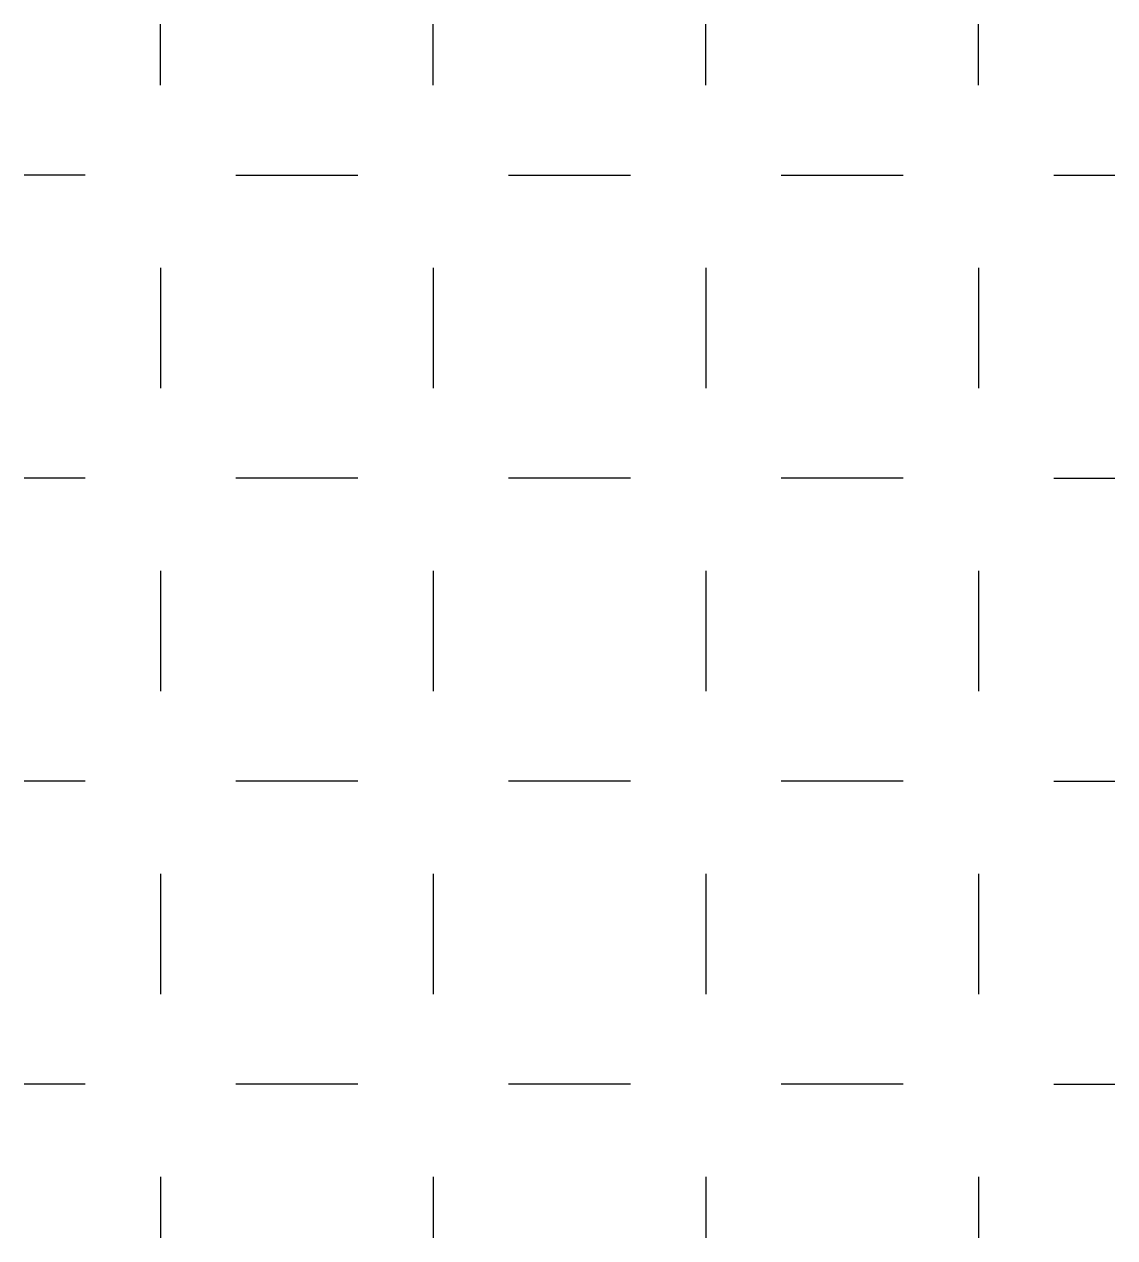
# Model space of a CAD drawing. Header units: millimetres. Extents: x 0 to 35.8, y 0 to 39.9.
import ezdxf

# ---------------------------------------------------------------- set-up
doc = ezdxf.new("R2010")
doc.units = ezdxf.units.MM

msp = doc.modelspace()

# ---------------------------------------------------------------- linework, layer by layer
for p, q in [((4.479, 37.879), (4.479, 39.879)), ((13.442, 37.879), (13.442, 39.879)), ((22.404, 37.879), (22.404, 39.879)), ((31.367, 37.879), (31.367, 39.879)), ((2, 34.925), (0, 34.925)), ((6.958, 34.925), (6.958, 34.925)), ((6.958, 34.925), (10.963, 34.925)), ((15.921, 34.925), (15.921, 34.925)), ((15.921, 34.925), (19.925, 34.925)), ((24.883, 34.925), (24.883, 34.925)), ((24.883, 34.925), (28.888, 34.925)), ((33.846, 34.925), (33.846, 34.925)), ((33.846, 34.925), (35.846, 34.925)), ((4.479, 31.879), (4.479, 27.92)), ((13.442, 31.879), (13.442, 27.92)), ((22.404, 31.879), (22.404, 27.92)), ((31.367, 31.879), (31.367, 27.92)), ((2, 24.965), (0, 24.965)), ((10.963, 24.965), (6.958, 24.965)), ((19.925, 24.965), (15.921, 24.965)), ((28.888, 24.965), (24.883, 24.965)), ((33.846, 24.965), (33.846, 24.965)), ((33.846, 24.965), (35.846, 24.965)), ((4.479, 21.92), (4.479, 17.96)), ((13.442, 21.92), (13.442, 17.96)), ((22.404, 21.92), (22.404, 17.96)), ((31.367, 21.92), (31.367, 17.96)), ((2, 15.005), (0, 15.005)), ((10.963, 15.005), (6.958, 15.005)), ((19.925, 15.005), (15.921, 15.005)), ((28.888, 15.005), (24.883, 15.005)), ((33.846, 15.005), (33.846, 15.005)), ((33.846, 15.005), (35.846, 15.005)), ((4.479, 11.96), (4.479, 8)), ((13.442, 11.96), (13.442, 8)), ((22.404, 11.96), (22.404, 8)), ((31.367, 11.96), (31.367, 8)), ((2, 5.046), (0, 5.046)), ((10.963, 5.046), (6.958, 5.046)), ((19.925, 5.046), (15.921, 5.046)), ((28.888, 5.046), (24.883, 5.046)), ((33.846, 5.046), (33.846, 5.046)), ((33.846, 5.046), (35.846, 5.046)), ((4.479, 2), (4.479, 0)), ((13.442, 2), (13.442, 0)), ((22.404, 2), (22.404, 0)), ((31.367, 2), (31.367, 0))]:
    msp.add_line(p, q)

doc.saveas('drawing.dxf')
